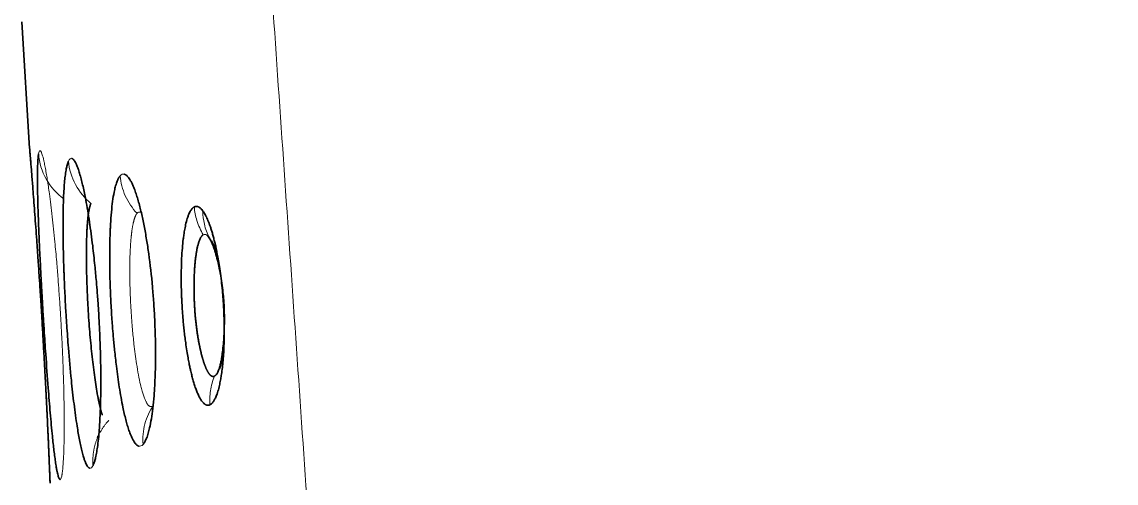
# Model space of a CAD drawing. Header units: inches. Extents: x -1096 to 3103, y -191 to 3207.
# Drawn here: x 3073.78 to 3082.67, y 1588.62 to 1592.37 of the extents above; entities that cross this region are included whole.
import ezdxf

# ---------------------------------------------------------------- set-up
doc = ezdxf.new("R2010")
doc.units = ezdxf.units.IN

msp = doc.modelspace()

# ---------------------------------------------------------------- linework, layer by layer
at = {"lineweight": 35}
for p, q in [((3073.7783, 1592.3671), (3073.8412, 1591.3401)), ((3073.8438, 1591.3108), (3073.8503, 1591.2322)), ((3075.3606, 1590.5006), (3075.3172, 1590.5901)), ((3075.3823, 1589.5519), (3075.414, 1589.6456)), ((3074.3912, 1588.9885), (3074.3977, 1589.0084)), ((3074.0075, 1588.6241), (3074.0063, 1588.6536))]:
    msp.add_line(p, q, dxfattribs=at)
at = {"lineweight": 13}
for points, knots in [([(3082.665, 1493.7042), (3082.6004, 1494.6346), (3082.4711, 1496.4949), (3082.2773, 1499.2845), (3082.0837, 1502.0724), (3081.8901, 1504.8587), (3081.6967, 1507.6432), (3081.5035, 1510.4261), (3081.3103, 1513.2073), (3081.1174, 1515.9868), (3080.9245, 1518.7646), (3080.7318, 1521.5408), (3080.5392, 1524.3152), (3080.3468, 1527.088), (3080.1545, 1529.8591), (3079.9623, 1532.6286), (3079.7703, 1535.3963), (3079.5785, 1538.1624), (3079.3867, 1540.9268), (3079.1952, 1543.6895), (3079.0037, 1546.4505), (3078.8124, 1549.2098), (3078.6213, 1551.9675), (3078.4303, 1554.7235), (3078.2395, 1557.4778), (3078.0488, 1560.2304), (3077.8583, 1562.9813), (3077.6679, 1565.7306), (3077.4776, 1568.4781), (3077.2876, 1571.224), (3077.0976, 1573.9683), (3076.9079, 1576.7108), (3076.7183, 1579.4516), (3076.5288, 1582.1908), (3076.3395, 1584.9283), (3076.1504, 1587.6641), (3075.9614, 1590.3983), (3075.7726, 1593.1307), (3075.5839, 1595.8615), (3075.3954, 1598.5906), (3075.2071, 1601.318), (3075.0816, 1603.1357), (3075.0189, 1604.0443)], [0, 0, 0, 0, 0.025296, 0.050577, 0.075843, 0.101093, 0.126328, 0.151549, 0.176754, 0.201943, 0.227118, 0.252277, 0.277422, 0.302551, 0.327664, 0.352763, 0.377847, 0.402915, 0.427968, 0.453006, 0.478029, 0.503036, 0.528029, 0.553006, 0.577968, 0.602915, 0.627846, 0.652763, 0.677664, 0.70255, 0.727421, 0.752277, 0.777118, 0.801943, 0.826753, 0.851548, 0.876328, 0.901093, 0.925842, 0.950577, 0.975296, 1, 1, 1, 1]), ([(3073.9138, 1591.2953), (3073.9189, 1591.2254), (3073.9611, 1591.0823), (3074.063, 1590.972), (3074.1194, 1590.9315)], [0, 0, 0, 0, 0.506112, 1, 1, 1, 1]), ([(3074.1015, 1588.6792), (3074.1017, 1588.6805), (3074.1023, 1588.6834), (3074.1033, 1588.6885), (3074.1044, 1588.6947), (3074.1055, 1588.7022), (3074.1068, 1588.7112), (3074.1082, 1588.722), (3074.1096, 1588.7348), (3074.112, 1588.7594), (3074.1149, 1588.7984), (3074.118, 1588.8589), (3074.1201, 1588.9248), (3074.1214, 1588.9932), (3074.122, 1589.0545), (3074.1222, 1589.1058), (3074.1221, 1589.145), (3074.1219, 1589.1704), (3074.1217, 1589.2079), (3074.121, 1589.2622), (3074.1196, 1589.3397), (3074.1178, 1589.4159), (3074.1156, 1589.4901), (3074.1132, 1589.5616), (3074.1105, 1589.6299), (3074.1078, 1589.6946), (3074.105, 1589.7556), (3074.1022, 1589.8125), (3074.0994, 1589.8652), (3074.0968, 1589.9135), (3074.0942, 1589.9574), (3074.0919, 1589.9967), (3074.0897, 1590.0315), (3074.0878, 1590.0618), (3074.0861, 1590.0875), (3074.0835, 1590.1264), (3074.0789, 1590.1917), (3074.0712, 1590.2954), (3074.0601, 1590.431), (3074.0477, 1590.5654), (3074.0354, 1590.6872), (3074.0244, 1590.7881), (3074.013, 1590.8843), (3074.0025, 1590.9651), (3073.9931, 1591.0324), (3073.9847, 1591.0885), (3073.9761, 1591.1411), (3073.9675, 1591.1894), (3073.9597, 1591.228), (3073.9528, 1591.258), (3073.9469, 1591.2804), (3073.9415, 1591.2973), (3073.9368, 1591.3088), (3073.9331, 1591.3158), (3073.9301, 1591.3196), (3073.9279, 1591.3214), (3073.9267, 1591.3218), (3073.9262, 1591.322)], [0, 0, 0, 0, 0.004871, 0.010578, 0.01712, 0.024496, 0.032707, 0.04175, 0.051625, 0.062329, 0.094589, 0.123218, 0.15516, 0.18238, 0.204891, 0.222679, 0.235716, 0.243991, 0.247499, 0.271695, 0.294713, 0.316538, 0.337157, 0.356565, 0.37478, 0.391814, 0.407679, 0.422379, 0.435915, 0.448289, 0.459502, 0.469554, 0.478448, 0.486184, 0.492762, 0.498184, 0.516133, 0.543052, 0.578986, 0.624001, 0.654391, 0.6855, 0.717302, 0.749771, 0.772746, 0.796758, 0.821822, 0.847959, 0.875186, 0.895512, 0.916051, 0.936799, 0.954889, 0.970256, 0.9829, 0.992817, 1, 1, 1, 1]), ([(3074.157, 1591.238), (3074.1624, 1591.1732), (3074.2004, 1591.0408), (3074.2893, 1590.9345), (3074.3395, 1590.8934)], [0, 0, 0, 0, 0.504387, 1, 1, 1, 1]), ([(3074.5758, 1591.1174), (3074.5807, 1591.063), (3074.6094, 1590.951), (3074.6749, 1590.8546), (3074.7138, 1590.8138)], [0, 0, 0, 0, 0.494789, 1, 1, 1, 1]), ([(3074.7138, 1590.8138), (3074.7132, 1590.813), (3074.7118, 1590.8114), (3074.7098, 1590.8086), (3074.7078, 1590.8056), (3074.7059, 1590.8023), (3074.7039, 1590.7987), (3074.702, 1590.7949), (3074.7002, 1590.7908), (3074.6983, 1590.7865), (3074.6965, 1590.7819), (3074.6947, 1590.777), (3074.693, 1590.7718), (3074.6912, 1590.7664), (3074.6895, 1590.7607), (3074.6879, 1590.7547), (3074.6863, 1590.7485), (3074.6847, 1590.742), (3074.6831, 1590.7353), (3074.6816, 1590.7283), (3074.6801, 1590.7211), (3074.6787, 1590.7136), (3074.6773, 1590.7058), (3074.6759, 1590.6978), (3074.6745, 1590.6895), (3074.6732, 1590.681), (3074.672, 1590.6723), (3074.6708, 1590.6633), (3074.6696, 1590.6541), (3074.6684, 1590.6446), (3074.6673, 1590.6349), (3074.6663, 1590.625), (3074.6653, 1590.6148), (3074.6643, 1590.6044), (3074.6634, 1590.5938), (3074.6625, 1590.583), (3074.6617, 1590.5719), (3074.6609, 1590.5607), (3074.6601, 1590.5492), (3074.6594, 1590.5376), (3074.6588, 1590.5257), (3074.6565, 1590.4822), (3074.6541, 1590.3983), (3074.6546, 1590.2624), (3074.6596, 1590.1077), (3074.6675, 1589.9751), (3074.6777, 1589.8554), (3074.69, 1589.7346), (3074.7109, 1589.5748), (3074.7319, 1589.4628), (3074.747, 1589.401), (3074.7524, 1589.3807), (3074.7578, 1589.3618), (3074.7631, 1589.3445), (3074.7684, 1589.3287), (3074.7737, 1589.3143), (3074.7789, 1589.3013), (3074.7841, 1589.2898), (3074.7892, 1589.2797), (3074.7943, 1589.2709), (3074.7993, 1589.2634), (3074.8042, 1589.2573), (3074.8091, 1589.2523), (3074.8139, 1589.2486), (3074.8186, 1589.246), (3074.8232, 1589.2446), (3074.8277, 1589.2443), (3074.8322, 1589.2449), (3074.8351, 1589.2462), (3074.8365, 1589.2468)], [0, 0, 0, 0, 0.005972, 0.011955, 0.017951, 0.02396, 0.02998, 0.036012, 0.042055, 0.048111, 0.054177, 0.060255, 0.066344, 0.072444, 0.078555, 0.084677, 0.09081, 0.096952, 0.103106, 0.109269, 0.115443, 0.121626, 0.127819, 0.134022, 0.140234, 0.146455, 0.152686, 0.158926, 0.165175, 0.171432, 0.177698, 0.183972, 0.190255, 0.196546, 0.202844, 0.209151, 0.215465, 0.221787, 0.228116, 0.234452, 0.240795, 0.247145, 0.303261, 0.364171, 0.429645, 0.499403, 0.528824, 0.581401, 0.656184, 0.751772, 0.766496, 0.781024, 0.795358, 0.809499, 0.823451, 0.837216, 0.850794, 0.86419, 0.877403, 0.890438, 0.903295, 0.915977, 0.928485, 0.940822, 0.952989, 0.964989, 0.976822, 0.988492, 1, 1, 1, 1]), ([(3075.1781, 1590.8655), (3075.1811, 1590.8281), (3075.1964, 1590.7488), (3075.23, 1590.675), (3075.2518, 1590.6395)], [0, 0, 0, 0, 0.474728, 1, 1, 1, 1]), ([(3075.2486, 1590.8321), (3075.2482, 1590.7962), (3075.2563, 1590.7202), (3075.2832, 1590.6496), (3075.3017, 1590.6156)], [0, 0, 0, 0, 0.475307, 1, 1, 1, 1]), ([(3075.3065, 1589.26), (3075.3036, 1589.2972), (3075.3059, 1589.3776), (3075.3274, 1589.4548), (3075.3433, 1589.4927)], [0, 0, 0, 0, 0.47368, 1, 1, 1, 1]), ([(3074.7624, 1588.9381), (3074.7578, 1588.993), (3074.7626, 1589.0502), (3074.7916, 1589.1589), (3074.8158, 1589.2105), (3074.8469, 1589.2551)], [0, 0, 0, 0, 0.5, 0.5, 1, 1, 1, 1]), ([(3074.3562, 1588.7669), (3074.3559, 1588.7706), (3074.3554, 1588.7781), (3074.3549, 1588.7894), (3074.3547, 1588.8008), (3074.3547, 1588.8122), (3074.3551, 1588.8236), (3074.3556, 1588.835), (3074.3565, 1588.8465), (3074.3576, 1588.8579), (3074.359, 1588.8693), (3074.3607, 1588.8808), (3074.3626, 1588.8922), (3074.3648, 1588.9035), (3074.3673, 1588.9149), (3074.37, 1588.9261), (3074.3731, 1588.9373), (3074.3764, 1588.9484), (3074.3799, 1588.9595), (3074.3838, 1588.9704), (3074.3879, 1588.9812), (3074.3923, 1588.9919), (3074.3969, 1589.0025), (3074.4018, 1589.013), (3074.407, 1589.0234), (3074.4124, 1589.0336), (3074.418, 1589.0436), (3074.4238, 1589.0535), (3074.4299, 1589.0633), (3074.4361, 1589.0728), (3074.4426, 1589.0822), (3074.4493, 1589.0915), (3074.4562, 1589.1005), (3074.4632, 1589.1093), (3074.4704, 1589.1179), (3074.4778, 1589.1263), (3074.4829, 1589.1318), (3074.4854, 1589.1345)], [0, 0, 0, 0, 0.027908, 0.055946, 0.084105, 0.112377, 0.140752, 0.16922, 0.197774, 0.226402, 0.255097, 0.283849, 0.31265, 0.341491, 0.370364, 0.399263, 0.428179, 0.457105, 0.486037, 0.514968, 0.543893, 0.572806, 0.601702, 0.630574, 0.659415, 0.688216, 0.716971, 0.745671, 0.774306, 0.802869, 0.83135, 0.85974, 0.888029, 0.916209, 0.94427, 0.972204, 1, 1, 1, 1])]:
    msp.add_open_spline(points, degree=3, knots=knots, dxfattribs=at)
at = {"lineweight": 35}
for points, knots in [([(3074.0063, 1588.6536), (3074.0062, 1588.655), (3074.0061, 1588.658), (3074.0059, 1588.6633), (3074.0056, 1588.6698), (3074.0053, 1588.6776), (3074.005, 1588.6871), (3074.0045, 1588.6983), (3074.004, 1588.7116), (3074.003, 1588.7372), (3074.0014, 1588.7775), (3073.9987, 1588.8402), (3073.9958, 1588.9089), (3073.9926, 1588.9805), (3073.9897, 1589.0443), (3073.9873, 1589.097), (3073.9854, 1589.1365), (3073.9843, 1589.1612), (3073.9828, 1589.1917), (3073.9808, 1589.2338), (3073.9778, 1589.2944), (3073.9746, 1589.3569), (3073.9713, 1589.4211), (3073.9678, 1589.4866), (3073.9643, 1589.5534), (3073.9605, 1589.6214), (3073.956, 1589.7022), (3073.95, 1589.8078), (3073.9415, 1589.9505), (3073.9334, 1590.0824), (3073.9258, 1590.2013), (3073.9189, 1590.3073), (3073.9097, 1590.4443), (3073.9001, 1590.5799), (3073.8913, 1590.7029), (3073.8837, 1590.805), (3073.8763, 1590.9022), (3073.8701, 1590.9837), (3073.8647, 1591.0515), (3073.8603, 1591.108), (3073.8561, 1591.161), (3073.8522, 1591.2093), (3073.849, 1591.248), (3073.8466, 1591.2779), (3073.8448, 1591.3001), (3073.8434, 1591.3168), (3073.8424, 1591.328), (3073.8419, 1591.3347), (3073.8416, 1591.3381), (3073.8414, 1591.3397), (3073.8414, 1591.34), (3073.8414, 1591.3401)], [0, 0, 0, 0, 0.004851, 0.010544, 0.017077, 0.024451, 0.032664, 0.041716, 0.051605, 0.062329, 0.094554, 0.123216, 0.155817, 0.183478, 0.20621, 0.223998, 0.236815, 0.244647, 0.247492, 0.265422, 0.283346, 0.301256, 0.319144, 0.336999, 0.354814, 0.372597, 0.390528, 0.417453, 0.453346, 0.498174, 0.516577, 0.543646, 0.579428, 0.623988, 0.65447, 0.68561, 0.717381, 0.749756, 0.77274, 0.796758, 0.821822, 0.847956, 0.875175, 0.895509, 0.91605, 0.936793, 0.954918, 0.970304, 0.982949, 0.99285, 1, 1, 1, 1]), ([(3073.9138, 1591.2953), (3073.9136, 1591.2937), (3073.913, 1591.2904), (3073.9122, 1591.2845), (3073.9112, 1591.2771), (3073.9102, 1591.2677), (3073.9092, 1591.2562), (3073.9082, 1591.2422), (3073.9068, 1591.2165), (3073.9054, 1591.177), (3073.9047, 1591.1175), (3073.905, 1591.0499), (3073.9061, 1590.9719), (3073.9082, 1590.886), (3073.911, 1590.7986), (3073.9142, 1590.7118), (3073.9176, 1590.6275), (3073.9215, 1590.5398), (3073.9259, 1590.4494), (3073.9296, 1590.3751), (3073.9329, 1590.3127), (3073.9359, 1590.2575), (3073.9399, 1590.185), (3073.9451, 1590.0952), (3073.9515, 1589.988), (3073.9605, 1589.8438), (3073.974, 1589.6402), (3073.9879, 1589.4475), (3074.0002, 1589.2924), (3074.0086, 1589.1915), (3074.0174, 1589.0941), (3074.0254, 1589.012), (3074.0326, 1588.9436), (3074.0391, 1588.8868), (3074.0457, 1588.8339), (3074.0524, 1588.7857), (3074.0587, 1588.747), (3074.0643, 1588.7169), (3074.0693, 1588.6944), (3074.0739, 1588.6774), (3074.078, 1588.6659), (3074.0814, 1588.6588), (3074.0842, 1588.655), (3074.0863, 1588.6531), (3074.0875, 1588.6526), (3074.088, 1588.6524)], [0, 0, 0, 0, 0.005494, 0.012115, 0.01986, 0.028729, 0.03872, 0.049829, 0.062052, 0.094151, 0.122729, 0.153801, 0.184823, 0.215792, 0.246711, 0.271794, 0.29682, 0.321805, 0.346754, 0.371667, 0.381839, 0.396331, 0.415138, 0.438248, 0.465644, 0.497302, 0.548712, 0.623102, 0.653082, 0.684066, 0.71606, 0.749093, 0.772387, 0.796618, 0.821777, 0.847855, 0.874829, 0.895219, 0.915809, 0.936603, 0.954502, 0.96979, 0.982469, 0.99254, 1, 1, 1, 1]), ([(3074.3562, 1588.7669), (3074.3569, 1588.7683), (3074.3583, 1588.7713), (3074.3607, 1588.7768), (3074.3633, 1588.7836), (3074.3664, 1588.7921), (3074.3697, 1588.8025), (3074.3732, 1588.8153), (3074.379, 1588.8388), (3074.3862, 1588.8752), (3074.3947, 1588.9327), (3074.4018, 1588.9974), (3074.4074, 1589.0664), (3074.4112, 1589.1272), (3074.4136, 1589.1761), (3074.4151, 1589.2109), (3074.4166, 1589.2534), (3074.4181, 1589.3104), (3074.4192, 1589.3896), (3074.4194, 1589.4721), (3074.4187, 1589.5572), (3074.4173, 1589.6378), (3074.415, 1589.7229), (3074.4114, 1589.8221), (3074.4052, 1589.9525), (3074.3979, 1590.0706), (3074.3901, 1590.1767), (3074.3823, 1590.2734), (3074.37, 1590.4032), (3074.3557, 1590.5324), (3074.3409, 1590.6491), (3074.3274, 1590.7448), (3074.3128, 1590.8366), (3074.2991, 1590.9139), (3074.2864, 1590.9784), (3074.2748, 1591.0321), (3074.2627, 1591.0826), (3074.2501, 1591.129), (3074.2385, 1591.1663), (3074.2279, 1591.1954), (3074.2184, 1591.2174), (3074.2096, 1591.2341), (3074.2017, 1591.2456), (3074.1952, 1591.2528), (3074.1899, 1591.2569), (3074.1859, 1591.2591), (3074.1836, 1591.2598), (3074.1826, 1591.2601)], [0, 0, 0, 0, 0.005679, 0.012434, 0.020265, 0.029172, 0.039152, 0.050205, 0.062327, 0.094652, 0.123214, 0.158, 0.187168, 0.210728, 0.228653, 0.240913, 0.247497, 0.272601, 0.297685, 0.322728, 0.347701, 0.372604, 0.391847, 0.41921, 0.454671, 0.498201, 0.514895, 0.541397, 0.577751, 0.624024, 0.654257, 0.685314, 0.71717, 0.749799, 0.77284, 0.796886, 0.821949, 0.848052, 0.87521, 0.895528, 0.916063, 0.936811, 0.954812, 0.970135, 0.982776, 0.992733, 1, 1, 1, 1]), ([(3074.157, 1591.238), (3074.1564, 1591.2367), (3074.1551, 1591.2337), (3074.153, 1591.2284), (3074.1506, 1591.2217), (3074.148, 1591.2133), (3074.1451, 1591.2029), (3074.142, 1591.1902), (3074.1371, 1591.1668), (3074.1313, 1591.1306), (3074.1252, 1591.0757), (3074.1203, 1591.0132), (3074.1165, 1590.9408), (3074.1139, 1590.8608), (3074.1125, 1590.7733), (3074.1124, 1590.679), (3074.1134, 1590.5787), (3074.1156, 1590.4739), (3074.1182, 1590.3893), (3074.1206, 1590.3227), (3074.1227, 1590.2699), (3074.1257, 1590.2014), (3074.1299, 1590.1171), (3074.1355, 1590.0169), (3074.144, 1589.8826), (3074.1581, 1589.6909), (3074.1779, 1589.4723), (3074.2019, 1589.2585), (3074.2213, 1589.1195), (3074.2364, 1589.0279), (3074.2463, 1588.9735), (3074.2567, 1588.9228), (3074.2676, 1588.8765), (3074.2778, 1588.8392), (3074.2873, 1588.81), (3074.2958, 1588.7879), (3074.304, 1588.7711), (3074.3113, 1588.7596), (3074.3175, 1588.7523), (3074.3226, 1588.7481), (3074.3266, 1588.7459), (3074.3289, 1588.7452), (3074.3299, 1588.7449)], [0, 0, 0, 0, 0.005535, 0.012183, 0.019942, 0.028811, 0.038788, 0.049871, 0.062054, 0.094209, 0.122734, 0.153803, 0.184827, 0.215802, 0.246733, 0.278099, 0.30937, 0.340568, 0.371697, 0.382255, 0.396981, 0.415868, 0.438907, 0.466079, 0.497361, 0.548022, 0.623188, 0.68393, 0.749069, 0.772479, 0.79677, 0.821932, 0.847957, 0.874823, 0.895203, 0.915794, 0.936601, 0.954404, 0.969644, 0.982324, 0.992443, 1, 1, 1, 1]), ([(3074.5758, 1591.1174), (3074.575, 1591.1163), (3074.5731, 1591.114), (3074.5701, 1591.1099), (3074.5666, 1591.1046), (3074.5627, 1591.0979), (3074.5584, 1591.0895), (3074.5538, 1591.0792), (3074.5463, 1591.0601), (3074.5372, 1591.0301), (3074.5256, 1590.9788), (3074.5148, 1590.9123), (3074.505, 1590.8254), (3074.4994, 1590.7477), (3074.4959, 1590.6822), (3074.4937, 1590.6268), (3074.4917, 1590.5475), (3074.4911, 1590.4601), (3074.4919, 1590.3595), (3074.4943, 1590.2515), (3074.4996, 1590.1169), (3074.5065, 1589.9977), (3074.5139, 1589.8943), (3074.5212, 1589.8047), (3074.5317, 1589.6943), (3074.5474, 1589.5548), (3074.5696, 1589.3954), (3074.5921, 1589.2707), (3074.6101, 1589.1879), (3074.6221, 1589.1386), (3074.6348, 1589.0925), (3074.6482, 1589.0503), (3074.6609, 1589.016), (3074.6728, 1588.9889), (3074.6836, 1588.9681), (3074.6941, 1588.952), (3074.7035, 1588.9406), (3074.7114, 1588.9331), (3074.7181, 1588.9285), (3074.7233, 1588.9258), (3074.7264, 1588.9248), (3074.7278, 1588.9243)], [0, 0, 0, 0, 0.005607, 0.012302, 0.020083, 0.028949, 0.0389, 0.049931, 0.062039, 0.09429, 0.122704, 0.164093, 0.205413, 0.246661, 0.2615, 0.282312, 0.30911, 0.346899, 0.371661, 0.408236, 0.450128, 0.497272, 0.518111, 0.546036, 0.581065, 0.623252, 0.683675, 0.749134, 0.772649, 0.796989, 0.822148, 0.848115, 0.87487, 0.895219, 0.915802, 0.936626, 0.954273, 0.969433, 0.982108, 0.992297, 1, 1, 1, 1]), ([(3074.7624, 1588.9381), (3074.7633, 1588.9392), (3074.7653, 1588.9415), (3074.7685, 1588.9458), (3074.7722, 1588.9512), (3074.7764, 1588.958), (3074.7809, 1588.9664), (3074.7859, 1588.9767), (3074.794, 1588.9959), (3074.8042, 1589.0261), (3074.8226, 1589.098), (3074.8391, 1589.1985), (3074.8512, 1589.3226), (3074.8574, 1589.4143), (3074.8613, 1589.5016), (3074.8635, 1589.593), (3074.864, 1589.677), (3074.8633, 1589.7594), (3074.8613, 1589.8476), (3074.857, 1589.9607), (3074.8497, 1590.0867), (3074.8354, 1590.2675), (3074.8156, 1590.441), (3074.7912, 1590.6028), (3074.7711, 1590.7148), (3074.7524, 1590.8024), (3074.7361, 1590.8686), (3074.7229, 1590.9173), (3074.7089, 1590.9632), (3074.6941, 1591.0055), (3074.6802, 1591.0399), (3074.6674, 1591.0671), (3074.6558, 1591.0877), (3074.6448, 1591.1038), (3074.6349, 1591.1152), (3074.6266, 1591.1226), (3074.6198, 1591.1271), (3074.6145, 1591.1297), (3074.6114, 1591.1307), (3074.6101, 1591.1312)], [0, 0, 0, 0, 0.005759, 0.012569, 0.020429, 0.029339, 0.039298, 0.050303, 0.062353, 0.094825, 0.123265, 0.204929, 0.247428, 0.278823, 0.310177, 0.341444, 0.372596, 0.393012, 0.420777, 0.455872, 0.498271, 0.537025, 0.623967, 0.664109, 0.706062, 0.749764, 0.772822, 0.796879, 0.82195, 0.848056, 0.875213, 0.895506, 0.916041, 0.936812, 0.954675, 0.969928, 0.982569, 0.992595, 1, 1, 1, 1]), ([(3074.4318, 1589.1762), (3074.4315, 1589.177), (3074.4307, 1589.1794), (3074.4294, 1589.1833), (3074.4278, 1589.1881), (3074.4263, 1589.1929), (3074.4248, 1589.1979), (3074.4233, 1589.2031), (3074.4218, 1589.2083), (3074.4203, 1589.2137), (3074.4188, 1589.2192), (3074.4174, 1589.2248), (3074.4159, 1589.2306), (3074.4144, 1589.2364), (3074.413, 1589.2424), (3074.4115, 1589.2485), (3074.4101, 1589.2546), (3074.4086, 1589.2609), (3074.4072, 1589.2673), (3074.4058, 1589.2737), (3074.4044, 1589.2802), (3074.403, 1589.2869), (3074.4016, 1589.2936), (3074.4002, 1589.3004), (3074.3988, 1589.3072), (3074.3974, 1589.3142), (3074.3961, 1589.3212), (3074.3947, 1589.3282), (3074.3897, 1589.3548), (3074.3811, 1589.404), (3074.3696, 1589.481), (3074.3588, 1589.5631), (3074.3488, 1589.649), (3074.3396, 1589.7378), (3074.3314, 1589.8282), (3074.3237, 1589.9227), (3074.3166, 1590.0265), (3074.3103, 1590.1444), (3074.3052, 1590.2763), (3074.3021, 1590.4176), (3074.3022, 1590.5169), (3074.3033, 1590.5758), (3074.3039, 1590.5978), (3074.3045, 1590.6192), (3074.3053, 1590.6399), (3074.3061, 1590.66), (3074.3071, 1590.6795), (3074.3081, 1590.6983), (3074.3093, 1590.7164), (3074.3106, 1590.7338), (3074.312, 1590.7504), (3074.3135, 1590.7663), (3074.3151, 1590.7815), (3074.3168, 1590.7959), (3074.3186, 1590.8095), (3074.3205, 1590.8223), (3074.3225, 1590.8342), (3074.3246, 1590.8454), (3074.3269, 1590.8557), (3074.3292, 1590.8651), (3074.3316, 1590.8736), (3074.3341, 1590.8812), (3074.3368, 1590.8879), (3074.3386, 1590.8916), (3074.3395, 1590.8934)], [0, 0, 0, 0, 0.003162, 0.008596, 0.014003, 0.019383, 0.024736, 0.030063, 0.035362, 0.040634, 0.045878, 0.051095, 0.056284, 0.061444, 0.066577, 0.071681, 0.076756, 0.081804, 0.086822, 0.091812, 0.096773, 0.101705, 0.106608, 0.111483, 0.116328, 0.121145, 0.125932, 0.13069, 0.135418, 0.178985, 0.221856, 0.264068, 0.30563, 0.346532, 0.386784, 0.42642, 0.469964, 0.520758, 0.578756, 0.643821, 0.715789, 0.728133, 0.740474, 0.752815, 0.765155, 0.777495, 0.789835, 0.802175, 0.814515, 0.826855, 0.839195, 0.851535, 0.863874, 0.876216, 0.88856, 0.900911, 0.913269, 0.925638, 0.938018, 0.950407, 0.962803, 0.975201, 0.987601, 1, 1, 1, 1]), ([(3075.1781, 1590.8655), (3075.1769, 1590.8648), (3075.174, 1590.8631), (3075.1693, 1590.8598), (3075.1636, 1590.8549), (3075.1572, 1590.8477), (3075.1499, 1590.8377), (3075.1421, 1590.8241), (3075.1337, 1590.8061), (3075.123, 1590.7775), (3075.1116, 1590.7375), (3075.1012, 1590.688), (3075.0939, 1590.6435), (3075.0873, 1590.5935), (3075.0809, 1590.5304), (3075.0754, 1590.4454), (3075.0727, 1590.3609), (3075.0722, 1590.2857), (3075.0728, 1590.2272), (3075.0741, 1590.1765), (3075.0757, 1590.1339), (3075.0773, 1590.0997), (3075.0787, 1590.0739), (3075.0804, 1590.045), (3075.0828, 1590.0093), (3075.0863, 1589.9632), (3075.0906, 1589.9151), (3075.0957, 1589.8651), (3075.1017, 1589.8135), (3075.1091, 1589.7566), (3075.1177, 1589.6987), (3075.127, 1589.6439), (3075.1356, 1589.5987), (3075.1431, 1589.5624), (3075.1494, 1589.5345), (3075.1564, 1589.5053), (3075.1648, 1589.4728), (3075.1755, 1589.4356), (3075.187, 1589.4003), (3075.1992, 1589.3672), (3075.2122, 1589.3368), (3075.2266, 1589.309), (3075.2402, 1589.2884), (3075.252, 1589.2748), (3075.2607, 1589.2671), (3075.2674, 1589.2625), (3075.2712, 1589.2605), (3075.2728, 1589.2597)], [0, 0, 0, 0, 0.007927, 0.018047, 0.030341, 0.044774, 0.061331, 0.080032, 0.100901, 0.123961, 0.165411, 0.200215, 0.228296, 0.249582, 0.288168, 0.330442, 0.376231, 0.405367, 0.430757, 0.452472, 0.470562, 0.485045, 0.495918, 0.503183, 0.521674, 0.541199, 0.561766, 0.583382, 0.606044, 0.629763, 0.659938, 0.686474, 0.70932, 0.72842, 0.743728, 0.755212, 0.778105, 0.801942, 0.826697, 0.85234, 0.878837, 0.907003, 0.938891, 0.960077, 0.977306, 0.990609, 1, 1, 1, 1]), ([(3075.2119, 1590.8658), (3075.2109, 1590.8663), (3075.2089, 1590.8671), (3075.2059, 1590.8681), (3075.2029, 1590.8689), (3075.2, 1590.8694), (3075.1971, 1590.8697), (3075.1942, 1590.8697), (3075.1914, 1590.8696), (3075.1887, 1590.8692), (3075.186, 1590.8685), (3075.1833, 1590.8677), (3075.1807, 1590.8667), (3075.179, 1590.8659), (3075.1781, 1590.8655)], [0, 0, 0, 0, 0.087917, 0.174953, 0.261133, 0.346481, 0.43102, 0.514775, 0.597754, 0.67993, 0.761271, 0.841747, 0.921332, 1, 1, 1, 1]), ([(3075.3065, 1589.26), (3075.308, 1589.2607), (3075.3115, 1589.2626), (3075.3178, 1589.267), (3075.326, 1589.2747), (3075.336, 1589.2877), (3075.3474, 1589.3077), (3075.3605, 1589.3382), (3075.3734, 1589.3784), (3075.3847, 1589.4244), (3075.3931, 1589.4672), (3075.4031, 1589.5281), (3075.4137, 1589.62), (3075.4197, 1589.7248), (3075.4219, 1589.8203), (3075.422, 1589.8958), (3075.4199, 1589.9768), (3075.4166, 1590.0492), (3075.4123, 1590.118), (3075.4064, 1590.1903), (3075.3983, 1590.2677), (3075.3886, 1590.3435), (3075.3781, 1590.4121), (3075.3681, 1590.4691), (3075.3588, 1590.5159), (3075.3508, 1590.5531), (3075.3441, 1590.5815), (3075.3373, 1590.6089), (3075.3297, 1590.6372), (3075.3208, 1590.6679), (3075.3118, 1590.6961), (3075.3029, 1590.7218), (3075.2941, 1590.745), (3075.2854, 1590.7659), (3075.2749, 1590.7887), (3075.2614, 1590.8141), (3075.247, 1590.8352), (3075.2345, 1590.8493), (3075.2255, 1590.8574), (3075.2181, 1590.8625), (3075.2138, 1590.8648), (3075.2119, 1590.8658)], [0, 0, 0, 0, 0.008784, 0.022012, 0.039639, 0.061609, 0.087958, 0.118751, 0.157481, 0.190776, 0.218565, 0.240781, 0.300853, 0.366289, 0.389903, 0.429716, 0.465034, 0.493523, 0.521548, 0.55222, 0.585556, 0.621544, 0.652763, 0.680085, 0.70348, 0.722896, 0.738289, 0.749628, 0.76907, 0.788051, 0.806559, 0.824584, 0.842116, 0.859149, 0.875676, 0.903109, 0.936897, 0.957449, 0.974805, 0.988984, 1, 1, 1, 1]), ([(3075.3433, 1589.4927), (3075.3427, 1589.4924), (3075.3416, 1589.4918), (3075.3399, 1589.4911), (3075.3382, 1589.4905), (3075.3364, 1589.49), (3075.3346, 1589.4897), (3075.3328, 1589.4895), (3075.3309, 1589.4895), (3075.3291, 1589.4896), (3075.3271, 1589.4899), (3075.3252, 1589.4903), (3075.3232, 1589.491), (3075.3212, 1589.4918), (3075.3192, 1589.4927), (3075.3171, 1589.4939), (3075.3151, 1589.4953), (3075.313, 1589.4968), (3075.3108, 1589.4986), (3075.3087, 1589.5005), (3075.3065, 1589.5027), (3075.3043, 1589.5051), (3075.302, 1589.5077), (3075.2998, 1589.5105), (3075.2975, 1589.5135), (3075.2952, 1589.5168), (3075.2928, 1589.5203), (3075.2905, 1589.5241), (3075.2881, 1589.5281), (3075.2857, 1589.5323), (3075.2833, 1589.5368), (3075.2809, 1589.5416), (3075.2784, 1589.5466), (3075.276, 1589.5518), (3075.2735, 1589.5573), (3075.271, 1589.5631), (3075.2685, 1589.5692), (3075.266, 1589.5755), (3075.2635, 1589.5821), (3075.261, 1589.589), (3075.2585, 1589.5962), (3075.2559, 1589.6037), (3075.2534, 1589.6114), (3075.2509, 1589.6194), (3075.2483, 1589.6277), (3075.2458, 1589.6363), (3075.2432, 1589.6452), (3075.2407, 1589.6544), (3075.2382, 1589.6639), (3075.2357, 1589.6736), (3075.2332, 1589.6837), (3075.2307, 1589.6941), (3075.2283, 1589.7047), (3075.2258, 1589.7157), (3075.2234, 1589.7269), (3075.221, 1589.7384), (3075.2186, 1589.7502), (3075.2163, 1589.7623), (3075.214, 1589.7747), (3075.2117, 1589.7874), (3075.2095, 1589.8004), (3075.2073, 1589.8136), (3075.2051, 1589.8271), (3075.203, 1589.8409), (3075.201, 1589.855), (3075.199, 1589.8694), (3075.197, 1589.884), (3075.1952, 1589.8989), (3075.1934, 1589.9141), (3075.1916, 1589.9295), (3075.19, 1589.9451), (3075.1884, 1589.961), (3075.1869, 1589.9771), (3075.1855, 1589.9935), (3075.1841, 1590.01), (3075.1829, 1590.0266), (3075.1818, 1590.0435), (3075.1807, 1590.0604), (3075.1798, 1590.0775), (3075.179, 1590.0947), (3075.1783, 1590.1119), (3075.1777, 1590.1292), (3075.1772, 1590.1465), (3075.1768, 1590.1638), (3075.1766, 1590.1812), (3075.1764, 1590.1985), (3075.1764, 1590.2158), (3075.1764, 1590.2331), (3075.1766, 1590.2504), (3075.177, 1590.2675), (3075.1774, 1590.2846), (3075.1779, 1590.3016), (3075.1786, 1590.3184), (3075.1794, 1590.3351), (3075.1804, 1590.3517), (3075.1814, 1590.368), (3075.1826, 1590.3842), (3075.1839, 1590.4001), (3075.1854, 1590.4157), (3075.1869, 1590.4311), (3075.1887, 1590.4462), (3075.1905, 1590.4609), (3075.1925, 1590.4753), (3075.1946, 1590.4893), (3075.1968, 1590.5029), (3075.1992, 1590.516), (3075.2017, 1590.5287), (3075.2044, 1590.5409), (3075.2072, 1590.5526), (3075.2101, 1590.5637), (3075.2132, 1590.5742), (3075.2164, 1590.5841), (3075.2198, 1590.5934), (3075.2233, 1590.602), (3075.2269, 1590.6098), (3075.2307, 1590.6169), (3075.2346, 1590.6232), (3075.2387, 1590.6287), (3075.2429, 1590.6332), (3075.2472, 1590.637), (3075.2502, 1590.6386), (3075.2518, 1590.6395)], [0, 0, 0, 0, 0.004476, 0.009018, 0.013626, 0.018299, 0.023035, 0.027833, 0.032691, 0.037608, 0.042586, 0.047626, 0.052727, 0.057891, 0.06312, 0.068414, 0.073774, 0.0792, 0.084693, 0.090253, 0.09588, 0.101575, 0.107339, 0.113172, 0.119073, 0.125044, 0.131084, 0.137195, 0.143376, 0.149627, 0.155949, 0.162342, 0.168806, 0.175341, 0.181947, 0.188624, 0.195373, 0.202193, 0.209084, 0.216045, 0.223077, 0.230179, 0.237351, 0.244593, 0.251904, 0.259283, 0.266731, 0.274245, 0.281827, 0.289475, 0.297189, 0.304967, 0.31281, 0.320716, 0.328685, 0.336716, 0.344809, 0.352963, 0.361178, 0.369453, 0.377788, 0.386184, 0.394641, 0.40316, 0.411743, 0.420391, 0.429107, 0.437893, 0.446751, 0.45568, 0.464679, 0.473746, 0.482881, 0.492083, 0.501352, 0.510687, 0.520089, 0.529556, 0.539088, 0.548684, 0.558341, 0.568057, 0.577832, 0.58767, 0.597575, 0.607547, 0.617591, 0.627709, 0.637901, 0.648169, 0.658512, 0.66893, 0.679421, 0.689986, 0.700624, 0.711332, 0.722111, 0.732957, 0.74387, 0.754848, 0.76589, 0.776994, 0.788158, 0.799382, 0.810665, 0.822005, 0.833402, 0.844856, 0.856367, 0.867937, 0.879566, 0.891257, 0.903011, 0.914832, 0.926724, 0.93869, 0.95074, 0.962889, 0.975155, 0.987533, 1, 1, 1, 1]), ([(3075.2782, 1590.6376), (3075.2788, 1590.6373), (3075.281, 1590.6358), (3075.286, 1590.6318), (3075.2942, 1590.623), (3075.3058, 1590.6062), (3075.3173, 1590.584), (3075.3276, 1590.5599), (3075.3358, 1590.5383), (3075.3441, 1590.5139), (3075.3525, 1590.4867), (3075.3607, 1590.4573), (3075.3706, 1590.4188), (3075.3832, 1590.3626), (3075.3966, 1590.2899), (3075.4077, 1590.2122), (3075.415, 1590.1435), (3075.4192, 1590.0868), (3075.4218, 1590.0299), (3075.4235, 1589.9601), (3075.4225, 1589.8864), (3075.4197, 1589.8212), (3075.4165, 1589.7735), (3075.4127, 1589.731), (3075.4085, 1589.6933), (3075.4038, 1589.6585), (3075.3983, 1589.6248), (3075.3915, 1589.5917), (3075.3841, 1589.5632), (3075.3766, 1589.5408), (3075.3697, 1589.5248), (3075.3634, 1589.5133), (3075.3578, 1589.5053), (3075.3531, 1589.4999), (3075.3501, 1589.4973), (3075.3488, 1589.4962)], [0, 0, 0, 0, 0.00502, 0.019494, 0.043435, 0.076901, 0.120014, 0.143395, 0.16738, 0.191953, 0.21709, 0.242764, 0.267552, 0.309587, 0.368553, 0.416637, 0.459241, 0.496325, 0.520473, 0.563099, 0.624391, 0.659172, 0.692032, 0.722902, 0.751723, 0.779008, 0.809081, 0.841887, 0.877369, 0.906222, 0.931652, 0.953713, 0.972448, 0.987885, 1, 1, 1, 1]), ([(3073.9681, 1589.4815), (3073.9701, 1589.4447), (3073.9758, 1589.3348), (3073.9845, 1589.1581), (3073.9912, 1589.0109), (3073.9955, 1588.9147), (3073.9979, 1588.8577), (3074.0002, 1588.8044), (3074.0022, 1588.7558), (3074.0038, 1588.7169), (3074.0051, 1588.6869), (3074.006, 1588.6645), (3074.0066, 1588.6478), (3074.0071, 1588.6366), (3074.0073, 1588.6299), (3074.0074, 1588.6263), (3074.0075, 1588.6246), (3074.0075, 1588.6243), (3074.0075, 1588.6241)], [0, 0, 0, 0, 0.073257, 0.222904, 0.382782, 0.43965, 0.499037, 0.560918, 0.625268, 0.692032, 0.741997, 0.792657, 0.844026, 0.887936, 0.925485, 0.95668, 0.98152, 1, 1, 1, 1]), ([(3075.2728, 1589.2597), (3075.2738, 1589.2593), (3075.2757, 1589.2584), (3075.2786, 1589.2574), (3075.2815, 1589.2566), (3075.2844, 1589.256), (3075.2873, 1589.2557), (3075.2901, 1589.2557), (3075.2929, 1589.2558), (3075.2957, 1589.2562), (3075.2984, 1589.2568), (3075.3012, 1589.2576), (3075.3039, 1589.2586), (3075.3057, 1589.2595), (3075.3065, 1589.26)], [0, 0, 0, 0, 0.085545, 0.170635, 0.255295, 0.339549, 0.423419, 0.50693, 0.590098, 0.672905, 0.755323, 0.837327, 0.918894, 1, 1, 1, 1])]:
    msp.add_open_spline(points, degree=3, knots=knots, dxfattribs=at)
at = {"lineweight": 13}
for points in [[(3073.9262, 1591.322), (3073.9212, 1591.3228), (3073.9171, 1591.3139), (3073.9138, 1591.2953)], [(3074.1826, 1591.2601), (3074.1733, 1591.2617), (3074.1647, 1591.2545), (3074.157, 1591.238)], [(3074.6101, 1591.1312), (3074.5981, 1591.1342), (3074.5865, 1591.1298), (3074.5758, 1591.1174)], [(3074.7138, 1590.8138), (3074.7219, 1590.8233), (3074.7307, 1590.8262), (3074.7398, 1590.8229)], [(3075.2789, 1590.6381), (3075.27, 1590.6428), (3075.2609, 1590.6434), (3075.2518, 1590.6395)], [(3075.3488, 1589.4962), (3075.347, 1589.4948), (3075.3451, 1589.4936), (3075.3433, 1589.4927)], [(3074.7278, 1588.9243), (3074.7396, 1588.9212), (3074.7513, 1588.9257), (3074.7624, 1588.9381)], [(3074.3299, 1588.7449), (3074.339, 1588.7432), (3074.3479, 1588.7505), (3074.3562, 1588.7669)], [(3074.088, 1588.6524), (3074.0929, 1588.6516), (3074.0974, 1588.6605), (3074.1015, 1588.6792)]]:
    msp.add_open_spline(points, degree=3, dxfattribs=at)

doc.saveas('drawing.dxf')
